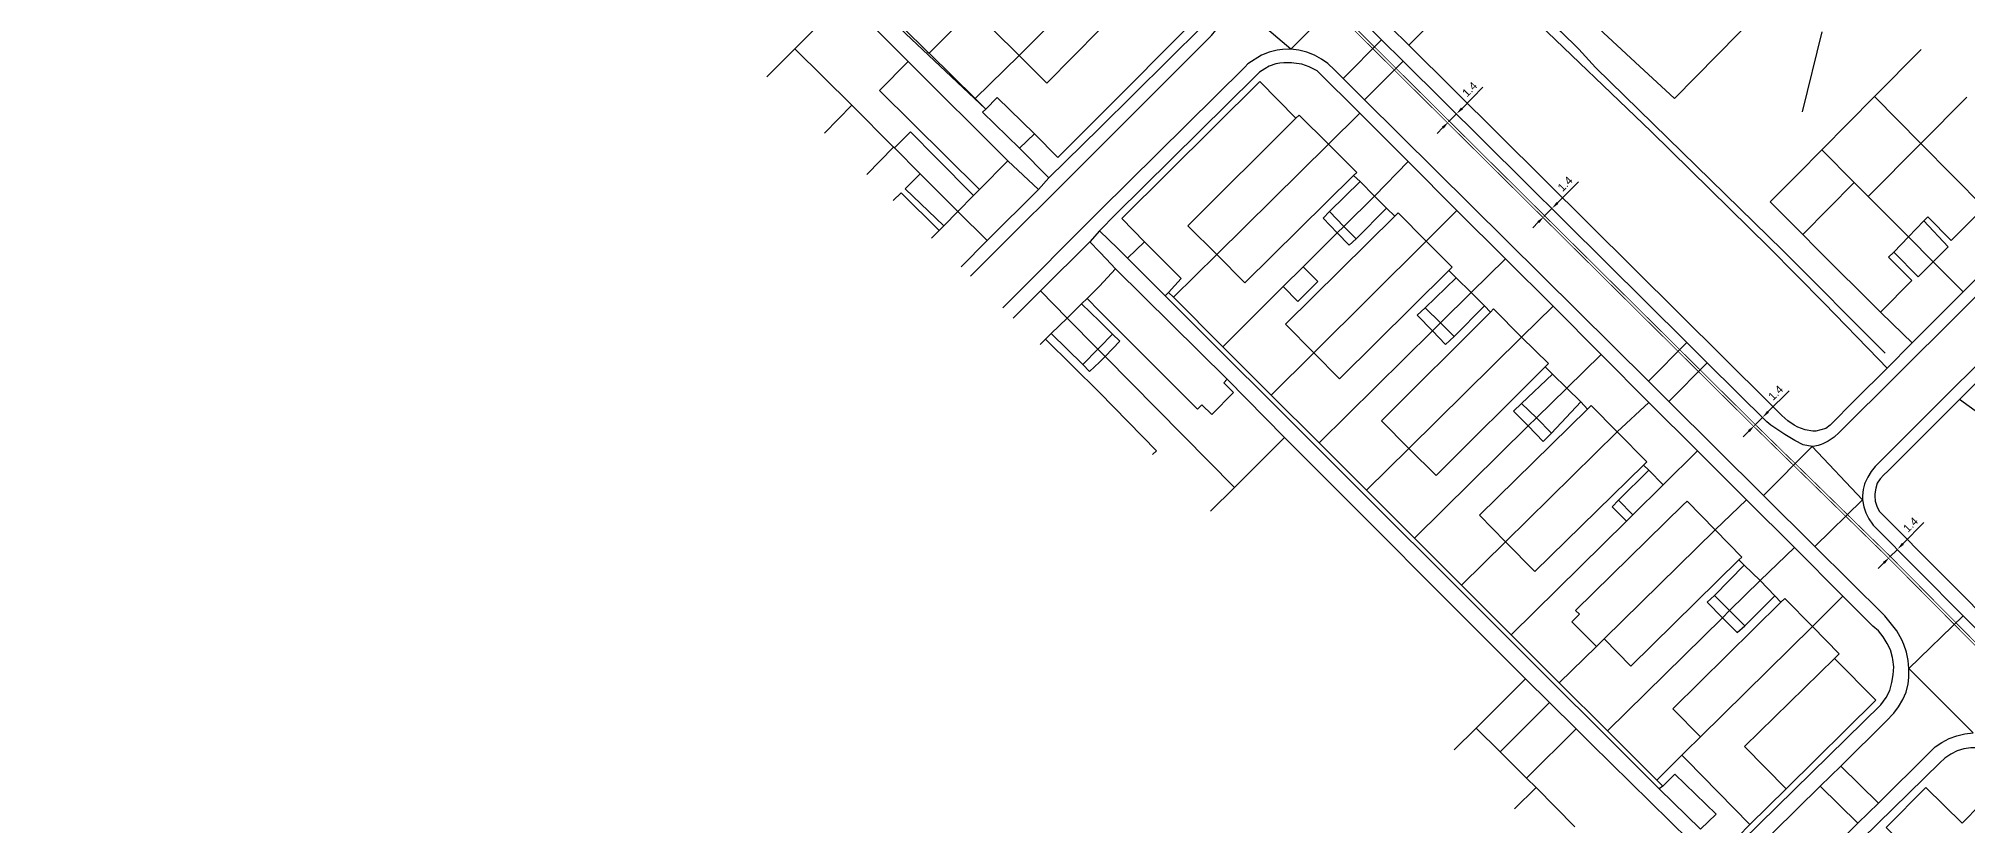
# Model space of a CAD drawing. Header units: millimetres. Extents: x 111502 to 977541, y 8702 to 1044108.
# Drawn here: x 486367.4 to 486608.5, y 236045.2 to 236143.7 of the extents above; entities that cross this region are included whole.
import ezdxf

# ---------------------------------------------------------------- set-up
doc = ezdxf.new("R2010")
doc.units = ezdxf.units.MM
doc.header["$LTSCALE"] = 0.25
doc.linetypes.add('DASHED2', pattern=[9.525, 6.35, -3.175])
for name, color, linetype in [('E HVSS As Laid Dimensions', 30, 'Continuous'), ('E HVSS As Laid HV', 10, 'Continuous'), ('X HVSS Site Background', 8, 'Continuous')]:
    doc.layers.add(name, color=color, linetype=linetype)
doc.styles.add('Arial', font='arial.ttf')
doc.dimstyles.new('HVSS AsLaid', dxfattribs={"dimtxt": 1, "dimasz": 1, "dimexe": 0, "dimexo": 0, "dimgap": 0.5, "dimtad": 1, "dimdec": 1, "dimzin": 1, "dimdsep": 46, "dimtxsty": 'Arial', "dimcen": 0.09, "dimadec": 0, "dimazin": 0, "dimtfac": 1, "dimtdec": 1, "dimtmove": 0, "dimatfit": 3, "dimfxl": 1, "dimtolj": 1, "dimtzin": 0, "dimarcsym": 0})

# ---------------------------------------------------------------- blocks, each defined once
blk = doc.blocks.new('OS MAP 060722')
at = {"layer": 'X HVSS Site Background'}
for points in [[(-2387.13, -2930.56), (-2374.83, -2942.66), (-2341.98, -2975.21), (-2324.78, -2991.46)], [(-2316.93, -3000.06), (-2310.58, -2993.86), (-2297.73, -2981.11), (-2297.43, -2980.61), (-2297.03, -2979.66), (-2296.78, -2978.71), (-2296.63, -2977.71), (-2296.63, -2976.76), (-2296.73, -2975.71), (-2296.93, -2974.91), (-2297.28, -2973.96), (-2297.73, -2973.11), (-2298.33, -2972.31), (-2299.03, -2971.56), (-2299.78, -2970.81), (-2303.13, -2967.41), (-2303.3, -2967.23)], [(-2320.63, -2984.76), (-2323.88, -2981.56), (-2310.58, -2968.16)], [(-2306.98, -2971.01), (-2310.58, -2974.71), (-2320.63, -2984.76)], [(-2225.39, -2976.55), (-2238.73, -2990.16), (-2243.64, -2985.6), (-2258.35, -2971.93)], [(-2331.88, -2984.46), (-2319.82, -2972.45)], [(-2294.83, -2977.01), (-2294.83, -2977.96), (-2294.93, -2979.01), (-2295.18, -2979.81), (-2295.58, -2980.81), (-2296.08, -2981.61), (-2296.63, -2982.26), (-2296.68, -2982.36), (-2310.58, -2996.26), (-2326.71, -3012.37)], [(-2320.63, -2984.76), (-2317.18, -2988.21), (-2310.58, -2981.56), (-2303.98, -2974.96)], [(-2318.73, -2994.56), (-2315.78, -2997.51), (-2310.58, -2992.31), (-2298.68, -2980.36), (-2303.98, -2974.96)], [(-2286.68, -2983.96), (-2294.83, -2977.01)], [(-2271.93, -2983.46), (-2263.83, -2975.26)], [(-2262.93, -2975.61), (-2257.73, -2978.86), (-2256.58, -2979.91), (-2241.63, -2994.26), (-2226.93, -3008.76), (-2220.03, -3015.76), (-2213.23, -3022.76)], [(-2261.98, -2974.76), (-2260.73, -2975.51), (-2259.53, -2976.36), (-2258.43, -2977.21), (-2257.38, -2978.01), (-2255.38, -2979.61), (-2254.13, -2980.71), (-2252.93, -2981.76), (-2250.68, -2983.96), (-2248.58, -2986.26), (-2225.18, -3009.16), (-2212.38, -3022.01)], [(-2348.68, -2983.91), (-2342.43, -2977.61)], [(-2342.43, -2977.61), (-2334.48, -2985.51)], [(-2338.03, -2978.41), (-2332.08, -2984.31), (-2331.88, -2984.46)], [(-2286.68, -2983.96), (-2280.47, -2977.69)], [(-2275.33, -2982.8), (-2280.47, -2977.69)], [(-2274.23, -2981.21), (-2271.93, -2983.46)], [(-2222.72, -2991.81), (-2220.26, -2981.82)], [(-2352.17, -2987.43), (-2348.68, -2983.91)], [(-2341.53, -2990.96), (-2348.68, -2983.91)], [(-2286.68, -2983.96), (-2287.73, -2984.01), (-2288.38, -2984.11), (-2289.38, -2984.36), (-2290.33, -2984.71), (-2292.03, -2985.81), (-2292.43, -2986.21), (-2310.58, -3004.21), (-2322.67, -3016.34)], [(-2280.14, -2987.64), (-2281.23, -2986.56), (-2282.03, -2985.76), (-2282.83, -2985.21), (-2283.73, -2984.71), (-2284.68, -2984.36), (-2285.68, -2984.11), (-2286.68, -2983.96)], [(-2275.33, -2982.8), (-2280.14, -2987.64)], [(-2272.64, -2985.48), (-2275.33, -2982.8)], [(-2212.13, -3023.86), (-2216.13, -3027.86), (-2219.28, -3031.01), (-2219.83, -3031.41), (-2220.43, -3031.61), (-2221.08, -3031.76), (-2221.43, -3031.76), (-2222.38, -3031.61), (-2223.33, -3031.26), (-2223.78, -3031.01), (-2224.58, -3030.46), (-2225.33, -3029.81), (-2226.91, -3028.23), (-2271.93, -2983.46)], [(-2207.88, -2984.02), (-2213.73, -2989.91)], [(-2325.58, -3001.51), (-2338.08, -2989.16), (-2334.48, -2985.51)], [(-2334.48, -2985.51), (-2322.03, -2997.96)], [(-2331.88, -2984.46), (-2326.13, -2990.16)], [(-2320.63, -2984.76), (-2326.13, -2990.16)], [(-2278.06, -2991.98), (-2283.38, -2986.66), (-2283.53, -2986.61), (-2284.38, -2986.16), (-2285.28, -2985.86), (-2286.28, -2985.71), (-2286.58, -2985.66), (-2287.53, -2985.66), (-2288.03, -2985.71), (-2288.53, -2985.81), (-2289.38, -2986.11), (-2289.93, -2986.41), (-2290.58, -2986.86), (-2291.13, -2987.41), (-2308.53, -3004.61), (-2310.58, -3006.71)], [(-2272.64, -2985.48), (-2277.45, -2990.32)], [(-2237.19, -3020.67), (-2272.64, -2985.48)], [(-2304.98, -3008.06), (-2307.78, -3005.16), (-2290.53, -2988.01), (-2286.03, -2992.61)], [(-2277.45, -2990.32), (-2280.14, -2987.64)], [(-2341.53, -2990.96), (-2344.97, -2994.48)], [(-2336.33, -2996.21), (-2341.53, -2990.96)], [(-2326.13, -2990.16), (-2324.78, -2991.46)], [(-2324.78, -2991.46), (-2325.23, -2991.86), (-2320.58, -2996.36)], [(-2318.73, -2994.56), (-2323.38, -2990.01), (-2324.78, -2991.46)], [(-2241.99, -3025.51), (-2277.45, -2990.32)], [(-2213.73, -2989.91), (-2220.33, -2996.56)], [(-2207.93, -2995.76), (-2213.73, -2989.91)], [(-2207.93, -2995.76), (-2202.2, -2989.98)], [(-2286.03, -2992.61), (-2299.53, -3006.06), (-2295.93, -3009.66)], [(-2286.03, -2992.61), (-2285.63, -2992.21), (-2281.98, -2995.86)], [(-2281.98, -2995.86), (-2278.06, -2991.98)], [(-2278.06, -2991.98), (-2272.03, -2998.01)], [(-2339.68, -2999.66), (-2336.33, -2996.21)], [(-2336.22, -2996.31), (-2336.33, -2996.21)], [(-2330.98, -2997.56), (-2334.2, -2994.3), (-2336.22, -2996.31)], [(-2336.22, -2996.31), (-2332.98, -2999.56)], [(-2320.58, -2996.36), (-2318.73, -2994.56)], [(-2320.58, -2996.36), (-2316.93, -3000.06)], [(-2295.93, -3009.66), (-2281.98, -2995.86)], [(-2281.98, -2995.86), (-2278.43, -2999.41), (-2278.83, -2999.76)], [(-2214.53, -3002.41), (-2207.93, -2995.76)], [(-2200.03, -3003.76), (-2207.93, -2995.76)], [(-2330.98, -2997.56), (-2326.33, -3002.26)], [(-2325.58, -3001.51), (-2322.03, -2997.96)], [(-2318.23, -3001.51), (-2322.03, -2997.96)], [(-2276.23, -3002.36), (-2272.03, -2998.01)], [(-2272.03, -2998.01), (-2265.93, -3004.16)], [(-2220.33, -2996.56), (-2223.28, -2999.56), (-2226.78, -3003.06), (-2222.7, -3007.17)], [(-2216.25, -3000.67), (-2220.33, -2996.56)], [(-2334.88, -3001.46), (-2332.98, -2999.56)], [(-2328.28, -3004.26), (-2332.98, -2999.56)], [(-2318.23, -3001.51), (-2316.93, -3000.06)], [(-2278.83, -2999.76), (-2292.43, -3013.21), (-2295.93, -3009.66)], [(-2278.03, -3000.51), (-2281.83, -3004.26)], [(-2278.83, -2999.76), (-2278.03, -3000.51)], [(-2278.03, -3000.51), (-2276.23, -3002.36)], [(-2216.25, -3000.67), (-2216.26, -3000.67), (-2222.7, -3007.17)], [(-2214.53, -3002.41), (-2216.25, -3000.66), (-2216.25, -3000.67)], [(-2330.63, -3006.66), (-2335.38, -3001.96), (-2336.37, -3002.91)], [(-2334.88, -3001.46), (-2330.03, -3006.06)], [(-2328.28, -3004.26), (-2326.33, -3002.26)], [(-2326.33, -3002.26), (-2325.58, -3001.51)], [(-2324.62, -3007.92), (-2318.23, -3001.51)], [(-2280.03, -3006.16), (-2276.23, -3002.36)], [(-2276.23, -3002.36), (-2274.73, -3003.86)], [(-2209.48, -3007.46), (-2214.53, -3002.41)], [(-2330.63, -3006.66), (-2330.03, -3006.06)], [(-2330.03, -3006.06), (-2328.28, -3004.26)], [(-2328.28, -3004.26), (-2324.62, -3007.92)], [(-2273.68, -3004.86), (-2287.33, -3018.36), (-2283.78, -3021.96)], [(-2281.83, -3004.26), (-2282.63, -3005.11), (-2280.88, -3006.96)], [(-2281.83, -3004.26), (-2280.03, -3006.16)], [(-2278.53, -3007.71), (-2274.73, -3003.86)], [(-2274.73, -3003.86), (-2273.68, -3004.86)], [(-2273.68, -3004.86), (-2273.28, -3004.46), (-2269.78, -3008.01)], [(-2269.78, -3008.01), (-2265.93, -3004.16)], [(-2265.93, -3004.16), (-2259.83, -3010.21)], [(-2207.58, -3005.46), (-2209.48, -3007.46)], [(-2200.03, -3003.76), (-2204.13, -3007.91), (-2207.08, -3004.96), (-2207.58, -3005.46)], [(-2207.58, -3005.46), (-2204.53, -3008.71), (-2206.38, -3010.56)], [(-2331.58, -3007.61), (-2330.63, -3006.66)], [(-2327.89, -3011.22), (-2324.62, -3007.92)], [(-2311.78, -3008.06), (-2317.97, -3014.22)], [(-2310.58, -3006.71), (-2311.78, -3008.06)], [(-2308.58, -3011.46), (-2309.77, -3010.18), (-2310.58, -3009.31), (-2311.78, -3008.06)], [(-2310.58, -3006.71), (-2308.31, -3008.91), (-2307.08, -3010.11)], [(-2307.08, -3010.11), (-2304.98, -3008.06)], [(-2304.98, -3008.06), (-2300.38, -3012.66), (-2301.98, -3014.41)], [(-2285.13, -3011.2), (-2280.88, -3006.96)], [(-2283.78, -3021.96), (-2269.78, -3008.01)], [(-2280.88, -3006.96), (-2280.03, -3006.16)], [(-2280.88, -3006.96), (-2279.38, -3008.51), (-2278.53, -3007.71)], [(-2280.03, -3006.16), (-2278.53, -3007.71)], [(-2269.78, -3008.01), (-2266.53, -3011.26), (-2266.93, -3011.66)], [(-2212.98, -3016.86), (-2220.98, -3008.91), (-2222.7, -3007.17)], [(-2209.48, -3007.46), (-2211.33, -3009.36)], [(-2206.38, -3010.56), (-2209.48, -3007.46)], [(-2307.08, -3010.11), (-2302.38, -3014.81)], [(-2301.33, -3015.01), (-2295.93, -3009.66)], [(-2264.13, -3014.41), (-2259.83, -3010.21)], [(-2259.83, -3010.21), (-2253.9, -3016.14)], [(-2196.07, -3009.93), (-2218.13, -3031.91), (-2218.78, -3032.51), (-2219.53, -3033.01), (-2220.18, -3033.36), (-2220.38, -3033.41), (-2220.78, -3033.56), (-2221.38, -3033.66), (-2221.53, -3033.66)], [(-2211.33, -3009.36), (-2211.98, -3010.01), (-2209.08, -3012.91), (-2212.98, -3016.86)], [(-2206.38, -3010.56), (-2208.28, -3012.46), (-2211.33, -3009.36)], [(-2206.38, -3010.56), (-2202.63, -3014.31)], [(-2197.78, -3009.46), (-2202.63, -3014.31)], [(-2312.13, -3015.16), (-2310.58, -3013.61), (-2308.58, -3011.46)], [(-2308.58, -3011.46), (-2294.63, -3025.26)], [(-2285.13, -3011.2), (-2283.29, -3013.05), (-2285.78, -3015.53), (-2287.62, -3013.68)], [(-2287.62, -3013.68), (-2285.13, -3011.2)], [(-2266.93, -3011.66), (-2280.58, -3025.21), (-2283.78, -3021.96)], [(-2266.03, -3012.56), (-2269.88, -3016.31)], [(-2266.93, -3011.66), (-2266.03, -3012.56)], [(-2266.03, -3012.56), (-2264.13, -3014.41)], [(-2317.97, -3014.22), (-2321.37, -3017.61)], [(-2317.97, -3014.22), (-2314.63, -3017.61)], [(-2312.13, -3015.16), (-2312.83, -3015.81)], [(-2294.63, -3025.26), (-2295.06, -3025.7), (-2293.83, -3026.92), (-2296.55, -3029.68), (-2297.78, -3028.46), (-2298.33, -3029.01), (-2310.58, -3016.76), (-2312.13, -3015.16)], [(-2301.98, -3014.41), (-2302.38, -3014.81)], [(-2302.38, -3014.81), (-2240.63, -3076.51)], [(-2301.33, -3015.01), (-2301.98, -3014.41)], [(-2295.18, -3021.21), (-2301.33, -3015.01)], [(-2295.18, -3021.21), (-2287.62, -3013.68)], [(-2267.98, -3018.21), (-2264.13, -3014.41)], [(-2264.13, -3014.41), (-2262.48, -3016.06)], [(-2191.74, -3014.27), (-2213.63, -3036.16), (-2214.13, -3036.81), (-2214.58, -3037.51), (-2214.93, -3038.26), (-2214.98, -3038.41), (-2215.13, -3039.06), (-2215.23, -3039.86), (-2215.23, -3040.36)], [(-2202.63, -3014.31), (-2207.32, -3019.01)], [(-2314.63, -3017.61), (-2316.63, -3019.56)], [(-2312.83, -3015.81), (-2314.63, -3017.61)], [(-2314.63, -3017.61), (-2310.78, -3021.51)], [(-2308.98, -3019.61), (-2310.58, -3018.01), (-2312.83, -3015.81)], [(-2261.73, -3016.86), (-2275.33, -3030.46), (-2271.93, -3033.91)], [(-2269.88, -3016.31), (-2270.88, -3017.26), (-2268.98, -3019.21)], [(-2269.88, -3016.31), (-2267.98, -3018.21)], [(-2266.28, -3019.91), (-2262.48, -3016.06)], [(-2262.48, -3016.06), (-2261.73, -3016.86)], [(-2261.73, -3016.86), (-2261.33, -3016.46), (-2257.83, -3020.01)], [(-2257.83, -3020.01), (-2253.9, -3016.14)], [(-2253.9, -3016.14), (-2247.88, -3022.16)], [(-2212.98, -3016.86), (-2210.19, -3019.58)], [(-2317.33, -3020.26), (-2317.99, -3020.93)], [(-2316.63, -3019.56), (-2317.33, -3020.26)], [(-2317.33, -3020.26), (-2310.58, -3026.91), (-2303.48, -3034.21), (-2303.96, -3034.67)], [(-2316.63, -3019.56), (-2312.68, -3023.41)], [(-2308.98, -3019.61), (-2310.58, -3021.31), (-2310.78, -3021.51)], [(-2309.88, -3022.41), (-2308.03, -3020.51), (-2308.98, -3019.61)], [(-2283.13, -3033.21), (-2268.98, -3019.21)], [(-2271.93, -3033.91), (-2257.83, -3020.01)], [(-2268.98, -3019.21), (-2267.98, -3018.21)], [(-2268.98, -3019.21), (-2267.33, -3020.91), (-2266.28, -3019.91)], [(-2267.98, -3018.21), (-2266.28, -3019.91)], [(-2257.83, -3020.01), (-2254.48, -3023.31), (-2254.88, -3023.71)], [(-2210.19, -3019.58), (-2209.03, -3020.71)], [(-2207.32, -3019.01), (-2209.03, -3020.71)], [(-2310.78, -3021.51), (-2312.68, -3023.41)], [(-2312.68, -3023.41), (-2311.83, -3024.31), (-2310.58, -3023.11), (-2309.88, -3022.41)], [(-2309.88, -3022.41), (-2310.58, -3021.71), (-2310.78, -3021.51)], [(-2293.73, -3038.81), (-2309.88, -3022.41)], [(-2289.13, -3027.26), (-2295.18, -3021.21)], [(-2289.13, -3027.26), (-2283.78, -3021.96)], [(-2252.18, -3026.36), (-2247.88, -3022.16)], [(-2247.88, -3022.16), (-2241.93, -3028.16)], [(-2237.19, -3020.67), (-2241.99, -3025.51)], [(-2234.64, -3023.21), (-2237.19, -3020.67)], [(-2213.23, -3022.76), (-2212.13, -3023.86)], [(-2209.03, -3020.71), (-2212.13, -3023.86)], [(-2196.23, -3020.91), (-2202.66, -3027.34)], [(-2294.63, -3025.26), (-2287.48, -3032.56)], [(-2254.88, -3023.71), (-2268.53, -3037.31), (-2271.93, -3033.91)], [(-2253.98, -3024.61), (-2257.83, -3028.31)], [(-2254.88, -3023.71), (-2253.98, -3024.61)], [(-2253.98, -3024.61), (-2252.18, -3026.36)], [(-2234.64, -3023.21), (-2239.44, -3028.04)], [(-2221.53, -3033.66), (-2222.63, -3033.46), (-2223.68, -3032.91), (-2224.93, -3032.16), (-2226.18, -3031.36), (-2226.68, -3031.01), (-2227.18, -3030.61), (-2234.64, -3023.21)], [(-2283.13, -3033.21), (-2289.13, -3027.26)], [(-2255.98, -3030.11), (-2252.18, -3026.36)], [(-2252.18, -3026.36), (-2250.43, -3028.11)], [(-2239.44, -3028.04), (-2241.99, -3025.51)], [(-2202.66, -3027.34), (-2203.12, -3027.8)], [(-2249.58, -3029.01), (-2263.08, -3042.26), (-2259.83, -3045.61)], [(-2257.83, -3028.31), (-2258.83, -3029.26), (-2257.03, -3031.11)], [(-2257.83, -3028.31), (-2255.98, -3030.11)], [(-2257.03, -3031.11), (-2255.98, -3030.11)], [(-2255.98, -3030.11), (-2254.08, -3032.01)], [(-2254.08, -3032.01), (-2250.43, -3028.11)], [(-2250.43, -3028.11), (-2249.58, -3029.01)], [(-2249.58, -3029.01), (-2249.13, -3028.56), (-2245.88, -3031.86)], [(-2245.88, -3031.86), (-2241.93, -3028.16)], [(-2241.93, -3028.16), (-2235.85, -3034.24)], [(-2227.61, -3039.79), (-2239.44, -3028.04)], [(-2203.12, -3027.8), (-2212.08, -3036.76), (-2212.58, -3037.21), (-2213.03, -3037.71), (-2213.38, -3038.26), (-2213.58, -3038.91), (-2213.68, -3039.61), (-2213.68, -3039.86), (-2213.63, -3040.51), (-2213.43, -3041.16), (-2213.13, -3041.76), (-2212.83, -3042.11), (-2182.43, -3072.66)], [(-2199.03, -3030.76), (-2203.12, -3027.8)], [(-2287.48, -3032.56), (-2293.73, -3038.81)], [(-2287.48, -3032.56), (-2257.33, -3062.76)], [(-2271.23, -3045.16), (-2257.03, -3031.11)], [(-2259.83, -3045.61), (-2245.88, -3031.86)], [(-2257.03, -3031.11), (-2255.13, -3033.06), (-2254.08, -3032.01)], [(-2245.88, -3031.86), (-2242.18, -3035.61), (-2242.58, -3036.01)], [(-2277.23, -3039.16), (-2283.13, -3033.21)], [(-2277.23, -3039.16), (-2271.93, -3033.91)], [(-2240.13, -3038.46), (-2235.85, -3034.24)], [(-2235.85, -3034.24), (-2229.73, -3040.36)], [(-2221.53, -3033.66), (-2227.61, -3039.79)], [(-2215.23, -3040.36), (-2221.53, -3033.66)], [(-2242.58, -3036.01), (-2256.18, -3049.31), (-2259.83, -3045.61)], [(-2241.93, -3036.66), (-2245.73, -3040.41)], [(-2242.58, -3036.01), (-2241.93, -3036.66)], [(-2241.93, -3036.66), (-2240.13, -3038.46)], [(-2293.73, -3038.81), (-2296.73, -3041.76)], [(-2271.23, -3045.16), (-2277.23, -3039.16)], [(-2243.93, -3042.21), (-2240.13, -3038.46)], [(-2221.18, -3046.17), (-2227.61, -3039.79)], [(-2248.46, -3058.68), (-2251.54, -3055.6), (-2250.61, -3054.67), (-2251.08, -3054.21), (-2237.63, -3040.96), (-2237.13, -3040.51), (-2233.63, -3044.11)], [(-2245.73, -3040.41), (-2246.53, -3041.21), (-2244.73, -3043.01)], [(-2245.73, -3040.41), (-2243.93, -3042.21)], [(-2244.73, -3043.01), (-2243.93, -3042.21)], [(-2233.63, -3044.11), (-2229.73, -3040.36)], [(-2229.73, -3040.36), (-2223.73, -3046.31)], [(-2215.23, -3040.36), (-2221.18, -3046.17)], [(-2215.23, -3040.36), (-2215.08, -3041.21), (-2214.83, -3041.96), (-2214.43, -3042.71), (-2213.98, -3043.41), (-2213.88, -3043.51), (-2202.66, -3054.85)], [(-2259.13, -3057.26), (-2244.73, -3043.01)], [(-2247.53, -3057.76), (-2233.63, -3044.11)], [(-2233.63, -3044.11), (-2230.33, -3047.51), (-2230.68, -3047.86)], [(-2265.33, -3051.01), (-2271.23, -3045.16)], [(-2265.33, -3051.01), (-2259.83, -3045.61)], [(-2228.03, -3050.46), (-2223.73, -3046.31)], [(-2223.73, -3046.31), (-2217.68, -3052.41)], [(-2209.43, -3061.46), (-2209.53, -3060.46), (-2209.73, -3059.41), (-2210.08, -3058.46), (-2210.33, -3057.86), (-2210.93, -3056.76), (-2212.43, -3054.86), (-2221.18, -3046.17)], [(-2230.68, -3047.86), (-2244.18, -3061.16), (-2247.53, -3057.76)], [(-2230.03, -3048.51), (-2233.73, -3052.31)], [(-2230.68, -3047.86), (-2230.03, -3048.51)], [(-2230.03, -3048.51), (-2228.03, -3050.46)], [(-2259.13, -3057.26), (-2265.33, -3051.01)], [(-2231.83, -3054.21), (-2228.03, -3050.46)], [(-2228.03, -3050.46), (-2226.18, -3052.36)], [(-2225.43, -3053.16), (-2238.93, -3066.51), (-2235.48, -3070.01)], [(-2233.73, -3052.31), (-2234.63, -3053.16), (-2232.73, -3055.11)], [(-2233.73, -3052.31), (-2231.83, -3054.21)], [(-2232.73, -3055.11), (-2231.83, -3054.21)], [(-2232.28, -3085.01), (-2230.28, -3083.01), (-2212.93, -3066.01), (-2212.28, -3065.06), (-2211.83, -3064.21), (-2211.58, -3063.21), (-2211.38, -3062.26), (-2211.33, -3061.26), (-2211.43, -3060.31), (-2211.48, -3060.06), (-2211.73, -3059.11), (-2212.13, -3058.31), (-2212.63, -3057.51), (-2213.23, -3056.76), (-2213.93, -3056.16), (-2217.68, -3052.41)], [(-2231.83, -3054.21), (-2229.93, -3056.11)], [(-2229.93, -3056.11), (-2226.18, -3052.36)], [(-2226.18, -3052.36), (-2225.43, -3053.16)], [(-2225.43, -3053.16), (-2224.93, -3052.71), (-2221.48, -3056.21)], [(-2221.48, -3056.21), (-2217.68, -3052.41)], [(-2247.08, -3069.26), (-2232.73, -3055.11)], [(-2235.48, -3070.01), (-2221.48, -3056.21)], [(-2232.73, -3055.11), (-2230.88, -3056.96), (-2229.93, -3056.11)], [(-2221.48, -3056.21), (-2218.13, -3059.61), (-2218.73, -3060.21)], [(-2209.43, -3061.46), (-2202.66, -3054.85)], [(-2202.66, -3054.85), (-2194.72, -3062.86)], [(-2253.13, -3063.26), (-2259.13, -3057.26)], [(-2253.13, -3063.26), (-2248.46, -3058.68)], [(-2248.46, -3058.68), (-2247.53, -3057.76)], [(-2218.73, -3060.21), (-2229.96, -3071.19), (-2224.77, -3076.5)], [(-2224.77, -3076.5), (-2213.58, -3065.41), (-2218.73, -3060.21)], [(-2217.95, -3073.65), (-2212.18, -3067.96), (-2212.03, -3067.81), (-2211.58, -3067.31), (-2211.33, -3067.06), (-2210.73, -3066.26), (-2210.18, -3065.31), (-2209.78, -3064.41), (-2209.53, -3063.36), (-2209.43, -3062.56), (-2209.43, -3061.46)], [(-2201.38, -3069.51), (-2209.43, -3061.46)], [(-2257.33, -3062.76), (-2263.53, -3068.91)], [(-2254.36, -3065.69), (-2257.33, -3062.76)], [(-2247.08, -3069.26), (-2253.13, -3063.26)], [(-2254.36, -3065.69), (-2260.52, -3071.89)], [(-2251.02, -3068.99), (-2254.36, -3065.69)], [(-2263.53, -3068.91), (-2266.27, -3071.61)], [(-2263.53, -3068.91), (-2260.52, -3071.89)], [(-2251.02, -3068.99), (-2257.22, -3075.18)], [(-2237.03, -3083.16), (-2236.83, -3082.96), (-2249.13, -3070.86), (-2251.02, -3068.99)], [(-2240.93, -3075.41), (-2247.08, -3069.26)], [(-2237.8, -3072.31), (-2237.33, -3071.85), (-2235.48, -3070.01)], [(-2213.24, -3078.28), (-2206.88, -3072.01), (-2206.13, -3071.26), (-2205.33, -3070.71), (-2204.38, -3070.21), (-2203.43, -3069.86), (-2202.43, -3069.61), (-2201.38, -3069.51)], [(-2260.52, -3071.89), (-2257.22, -3075.18)], [(-2240.93, -3075.41), (-2237.8, -3072.31)], [(-2229.33, -3080.96), (-2237.23, -3072.89), (-2237.8, -3072.31)], [(-2197.73, -3072.51), (-2198.48, -3072.06), (-2199.28, -3071.66), (-2200.13, -3071.46), (-2201.03, -3071.36), (-2201.68, -3071.36), (-2202.58, -3071.51), (-2203.38, -3071.76), (-2204.18, -3072.16), (-2204.93, -3072.66), (-2205.58, -3073.26), (-2223.08, -3090.41), (-2224.93, -3092.16)], [(-2257.22, -3075.18), (-2256.03, -3076.36)], [(-2240.18, -3076.16), (-2240.93, -3075.41)], [(-2240.18, -3076.16), (-2238.68, -3074.66), (-2233.53, -3079.66), (-2235.48, -3081.56)], [(-2220.51, -3076.17), (-2217.95, -3073.65)], [(-2213.24, -3078.28), (-2217.95, -3073.65)], [(-2258.71, -3079.02), (-2256.03, -3076.36)], [(-2256.03, -3076.36), (-2251.18, -3081.26)], [(-2241, -3096.38), (-2220.51, -3076.17)], [(-2240.18, -3076.16), (-2240.63, -3076.51)], [(-2240.63, -3076.51), (-2235.48, -3081.56)], [(-2224.77, -3076.5), (-2229.33, -3080.96)], [(-2215.8, -3080.8), (-2220.51, -3076.17)], [(-2215.8, -3080.8), (-2213.24, -3078.28)], [(-2210.48, -3095.26), (-2213.83, -3091.91), (-2207.77, -3085.8), (-2212.26, -3081.36), (-2207.3, -3076.33), (-2202.79, -3080.79), (-2200.48, -3078.46), (-2199.93, -3077.86), (-2196.58, -3081.21)], [(-2236.3, -3100.99), (-2215.8, -3080.8)], [(-2232.66, -3084.32), (-2230.78, -3082.46), (-2229.33, -3080.96)]]:
    blk.add_lwpolyline(points, dxfattribs=at)
blk = doc.blocks.new('*D1706')
at = {"layer": 'Defpoints', "color": 0, "transparency": 16777216}
for p in [(486599.71, 236079.76), (486598.72, 236078.77), (486598.72, 236078.77)]:
    blk.add_point(p, dxfattribs=at)
at = {"layer": 'E HVSS As Laid Dimensions', "color": 0, "lineweight": -2, "transparency": 16777216}
for p, q in [((486600.41, 236080.47), (486603.03, 236083.11)), ((486598.72, 236078.77), (486599.71, 236079.76)), ((486598.01, 236078.06), (486597.31, 236077.35))]:
    blk.add_line(p, q, dxfattribs=at)
at = {"layer": 'E HVSS As Laid Dimensions', "color": 0, "transparency": 16777216}
for points in [[(486600.29, 236080.59), (486600.53, 236080.35), (486599.71, 236079.76)], [(486597.9, 236078.18), (486598.13, 236077.94), (486598.72, 236078.77)]]:
    blk.add_solid(points, dxfattribs=at)
at = {"layer": 'E HVSS As Laid Dimensions', "color": 0, "transparency": 16777216, "insert": (486601.36, 236082.85), "char_height": 1, "attachment_point": 5, "rotation": 45.1971, "style": 'Arial'}
blk.add_mtext('\\A1;1.4', dxfattribs=at)
blk = doc.blocks.new('*D1707')
at = {"layer": 'Defpoints', "color": 0, "transparency": 16777216}
for p in [(486581.85, 236095.26), (486581.85, 236095.26), (486582.84, 236096.26)]:
    blk.add_point(p, dxfattribs=at)
at = {"layer": 'E HVSS As Laid Dimensions', "color": 0, "lineweight": -2, "transparency": 16777216}
for p, q in [((486583.54, 236096.96), (486586.17, 236099.61)), ((486581.15, 236094.55), (486580.44, 236093.84)), ((486581.85, 236095.26), (486582.84, 236096.26))]:
    blk.add_line(p, q, dxfattribs=at)
at = {"layer": 'E HVSS As Laid Dimensions', "color": 0, "transparency": 16777216}
for points in [[(486583.43, 236097.08), (486583.66, 236096.85), (486582.84, 236096.26)], [(486581.03, 236094.67), (486581.27, 236094.44), (486581.85, 236095.26)]]:
    blk.add_solid(points, dxfattribs=at)
at = {"layer": 'E HVSS As Laid Dimensions', "color": 0, "transparency": 16777216, "insert": (486584.5, 236099.35), "char_height": 1, "attachment_point": 5, "rotation": 45.1944, "style": 'Arial'}
blk.add_mtext('\\A1;1.4', dxfattribs=at)
blk = doc.blocks.new('*D1708')
at = {"layer": 'Defpoints', "color": 0, "transparency": 16777216}
for p in [(486555.53, 236121.39), (486555.53, 236121.39), (486556.52, 236122.39)]:
    blk.add_point(p, dxfattribs=at)
at = {"layer": 'E HVSS As Laid Dimensions', "color": 0, "lineweight": -2, "transparency": 16777216}
for p, q in [((486557.22, 236123.1), (486559.85, 236125.74)), ((486554.83, 236120.68), (486554.13, 236119.97)), ((486555.53, 236121.39), (486556.52, 236122.39))]:
    blk.add_line(p, q, dxfattribs=at)
at = {"layer": 'E HVSS As Laid Dimensions', "color": 0, "transparency": 16777216}
for points in [[(486557.11, 236123.21), (486557.34, 236122.98), (486556.52, 236122.39)], [(486554.71, 236120.8), (486554.95, 236120.57), (486555.53, 236121.39)]]:
    blk.add_solid(points, dxfattribs=at)
at = {"layer": 'E HVSS As Laid Dimensions', "color": 0, "transparency": 16777216, "insert": (486558.18, 236125.48), "char_height": 1, "attachment_point": 5, "rotation": 45.219, "style": 'Arial'}
blk.add_mtext('\\A1;1.4', dxfattribs=at)
blk = doc.blocks.new('*D1709')
at = {"layer": 'Defpoints', "color": 0, "transparency": 16777216}
for p in [(486543.61, 236133.23), (486543.61, 236133.23), (486544.59, 236134.23)]:
    blk.add_point(p, dxfattribs=at)
at = {"layer": 'E HVSS As Laid Dimensions', "color": 0, "lineweight": -2, "transparency": 16777216}
for p, q in [((486545.3, 236134.93), (486547.92, 236137.58)), ((486542.9, 236132.52), (486542.2, 236131.81)), ((486543.61, 236133.23), (486544.59, 236134.23))]:
    blk.add_line(p, q, dxfattribs=at)
at = {"layer": 'E HVSS As Laid Dimensions', "color": 0, "transparency": 16777216}
for points in [[(486545.18, 236135.05), (486545.42, 236134.82), (486544.59, 236134.23)], [(486542.78, 236132.64), (486543.02, 236132.4), (486543.61, 236133.23)]]:
    blk.add_solid(points, dxfattribs=at)
at = {"layer": 'E HVSS As Laid Dimensions', "color": 0, "transparency": 16777216, "insert": (486546.25, 236137.32), "char_height": 1, "attachment_point": 5, "rotation": 45.219, "style": 'Arial'}
blk.add_mtext('\\A1;1.4', dxfattribs=at)

msp = doc.modelspace()

# ---------------------------------------------------------------- linework, layer by layer
at = {"lineweight": 0}
msp.add_circle((488727.82, 239008.33), 11388.42, dxfattribs=at)
at = {"layer": 'E HVSS As Laid HV', "linetype": 'DASHED2', "lineweight": 0, "const_width": 0.1, "flags": 128}
for points in [[(486629.65, 235730.07), (486629.25, 235753.13), (486627.46, 235781.33), (486627.52, 235790.79, -0.342153), (486628.38, 235791.95), (486633.75, 235794.67), (486659.75, 235804.65), (486691.16, 235818.24, 0.283908), (486692.39, 235820.98, -0.182161), (486693.76, 235823.99), (486704.7, 235828.88, 0.486323), (486706.34, 235834.7), (486698.3, 235842.9, -0.196549), (486697.37, 235847.94, -0.06186), (486699.54, 235856.69), (486711.97, 235869.47), (486730.69, 235888.07), (486744.38, 235901.56), (486749.97, 235906.87), (486756.1, 235913.59, 0.436638), (486756.73, 235920.49), (486739.68, 235936.87), (486723.57, 235953.32), (486709.38, 235967.63), (486684.45, 235992.32), (486667.08, 236009.71), (486642.76, 236034.21), (486625.09, 236051.92), (486598.61, 236078.66), (486581.75, 236095.16), (486555.42, 236121.28), (486543.49, 236133.12), (486510.86, 236165.55), (486490.21, 236186.45), (486471.67, 236205.03), (486450, 236227.18, -0.053067), (486429.5, 236251.7, -0.02328), (486412.4, 236285.12), (486400.02, 236312.27, -0.251918), (486401.99, 236322.8), (486419.72, 236340.36), (486434.09, 236354.95), (486454.11, 236375.05)], [(486629.95, 235730.08), (486629.55, 235753.14), (486627.76, 235781.34), (486627.82, 235790.79, -0.352097), (486628.49, 235791.67), (486633.87, 235794.39), (486659.86, 235804.37), (486691.31, 235817.97, 0.283721), (486692.69, 235820.99, -0.177283), (486693.94, 235823.74), (486704.82, 235828.6, 0.487644), (486706.57, 235834.89), (486698.53, 235843.09, -0.195836), (486697.67, 235847.89, -0.061526), (486699.8, 235856.52), (486712.18, 235869.26), (486730.9, 235887.86), (486744.58, 235901.34), (486750.18, 235906.66), (486756.31, 235913.37, 0.435719), (486756.94, 235920.7), (486739.89, 235937.08), (486723.78, 235953.53), (486709.59, 235967.84), (486684.66, 235992.54), (486667.29, 236009.92), (486642.97, 236034.42), (486625.3, 236052.13), (486598.82, 236078.88), (486581.96, 236095.37), (486555.63, 236121.49), (486543.71, 236133.33), (486511.07, 236165.76), (486490.43, 236186.66), (486471.89, 236205.24), (486450.22, 236227.39, -0.053057), (486429.76, 236251.86, -0.023274), (486412.68, 236285.25), (486400.3, 236312.38, -0.251086), (486402.22, 236322.6), (486419.93, 236340.15), (486434.3, 236354.74), (486454.32, 236374.84)]]:
    msp.add_lwpolyline(points, format="xyb", dxfattribs=at)

# ---------------------------------------------------------------- block references
at = {"layer": 'E HVSS As Laid HV', "linetype": 'DASHED2', "lineweight": 0}
msp.add_blockref('OS MAP 060722', (488810.58, 239126.31), dxfattribs=at)

# ---------------------------------------------------------------- dimensions: what is measured, and where the dimension line sits
at = {"layer": 'E HVSS As Laid Dimensions'}
for base, p1, p2, angle, picture, middle in [((486543.61, 236133.23), (486544.59, 236134.23), (486543.61, 236133.23), 225.219, '*D1709', (486546.96, 236136.61)), ((486555.53, 236121.39), (486556.52, 236122.39), (486555.53, 236121.39), 225.219, '*D1708', (486558.89, 236124.77)), ((486581.85, 236095.26), (486582.84, 236096.26), (486581.85, 236095.26), 225.1944, '*D1707', (486585.21, 236098.64)), ((486598.72, 236078.77), (486599.71, 236079.76), (486598.72, 236078.77), 225.1971, '*D1706', (486602.07, 236082.15))]:
    dim = msp.add_linear_dim(base=base, p1=p1, p2=p2, angle=angle, dimstyle='HVSS AsLaid', dxfattribs=at)
    dim.commit()
    dim.dimension.update_dxf_attribs({"geometry": picture, "text_midpoint": middle, "dimtype": 161})

doc.saveas('drawing.dxf')
